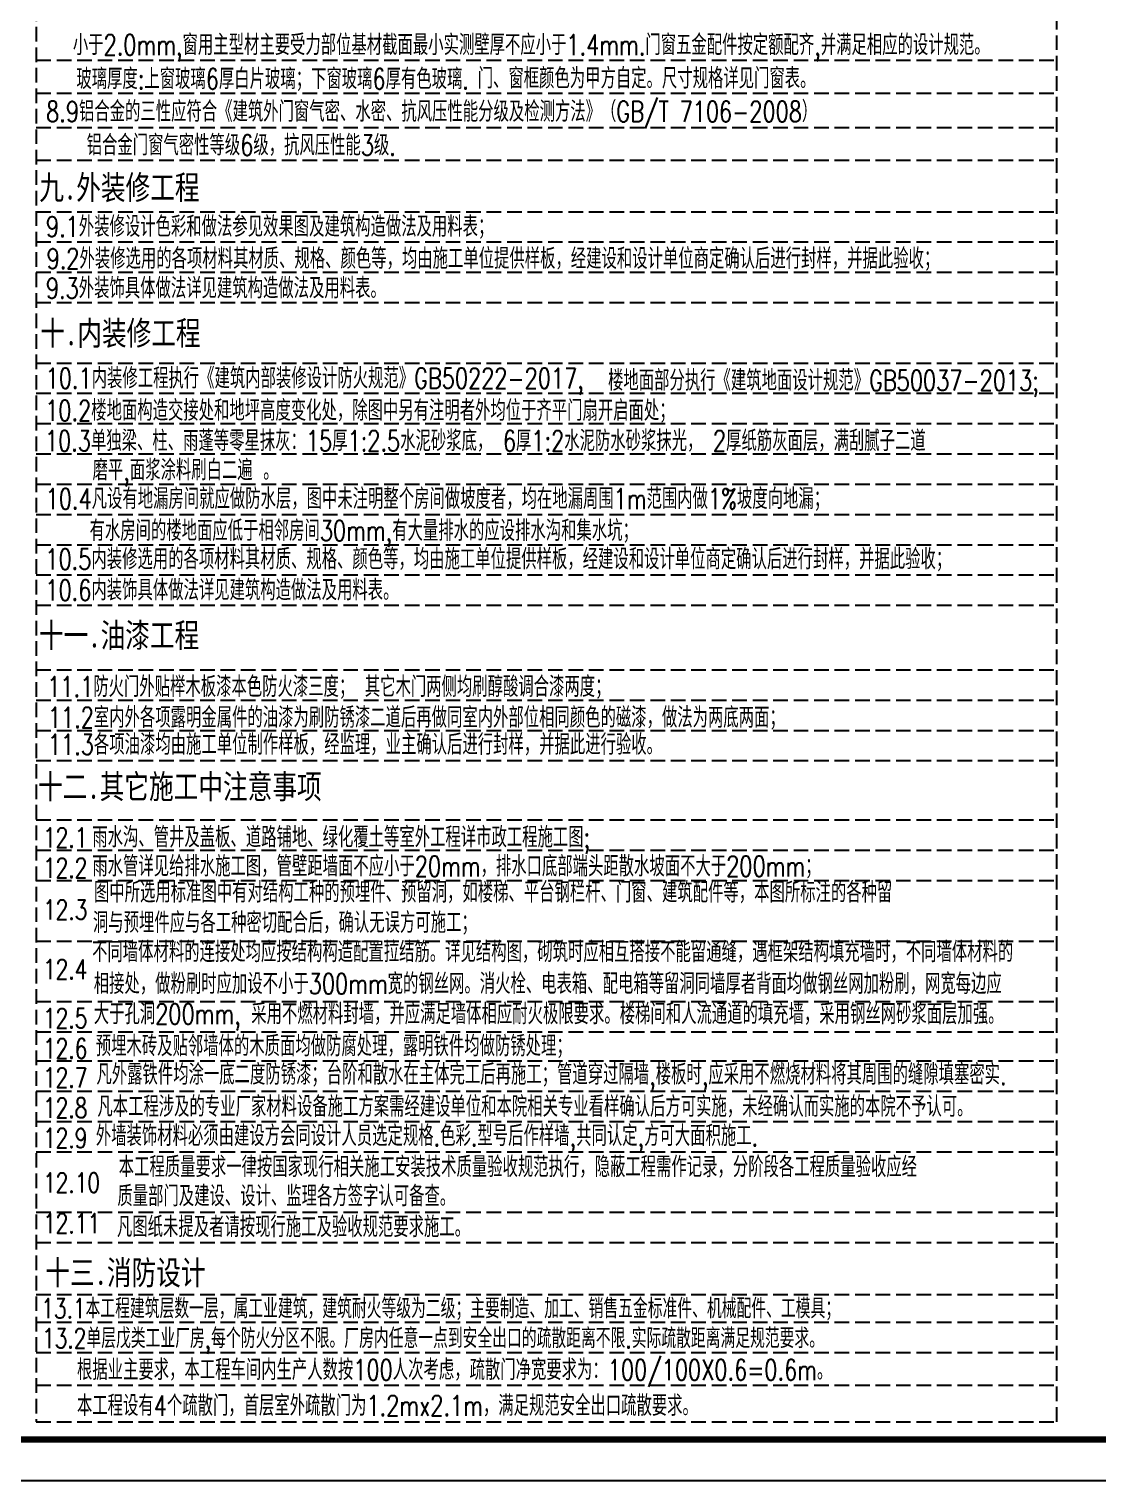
# Model space of a CAD drawing. Extents: x -33967 to 1773478, y -1022458 to -784650.
# Drawn here: x 166188 to 184465, y -826650 to -801829 of the extents above; entities that cross this region are included whole.
import ezdxf

# ---------------------------------------------------------------- set-up
doc = ezdxf.new("R2010")
doc.units = 0
doc.header["$LTSCALE"] = 1000
doc.header["$MEASUREMENT"] = 0
doc.linetypes.add('DASH', pattern=[0.35, 0.25, -0.1])
for name, color, linetype in [('BORDER', 7, 'Continuous'), ('PUB_TITLE', 4, 'Continuous'), ('填充', 251, 'Continuous')]:
    doc.layers.add(name, color=color, linetype=linetype)
doc.styles.add('HZTXT', font='romans.shx', dxfattribs={"width": 0.75, "height": 300, "bigfont": 'HZTXT.shx'})
doc.styles.add('宋体', font='')
doc.styles.get('宋体').set_extended_font_data('SimSun')

msp = doc.modelspace()

# ---------------------------------------------------------------- linework, layer by layer
at = {"layer": 'PUB_TITLE'}
msp.add_lwpolyline([(145189, -784650.2), (204653.6, -784650.2), (204653.6, -826650.2), (145189, -826650.2)], close=True, dxfattribs=at)
at = {"layer": 'PUB_TITLE', "const_width": 106.1}
msp.add_lwpolyline([(146956.7, -825943.1), (146956.7, -785357.3), (203946.5, -785357.3), (203946.5, -825943.1)], close=True, dxfattribs=at)
at = {"layer": '填充', "linetype": 'DASH'}
for p, q in [((166312, -787794.2), (166312, -825637.7)), ((183762, -825637.7), (183762, -787794.2)), ((166312, -802363.7), (183762, -802363.7)), ((166312, -802924.4), (183762, -802924.4)), ((166312, -803509.8), (183762, -803509.8)), ((166312, -804070.5), (183762, -804070.5)), ((166312, -804951.5), (183762, -804951.5)), ((166312, -805469.1), (183762, -805469.1)), ((166312, -805986.6), (183762, -805986.6)), ((166312, -806504.2), (183762, -806504.2)), ((166312, -807539.3), (183762, -807539.3)), ((166312, -808056.9), (183762, -808056.9)), ((166312, -808574.5), (183762, -808574.5)), ((166312, -809092), (183762, -809092)), ((166312, -809609.6), (183762, -809609.6)), ((166312, -810127.1), (183762, -810127.1)), ((166312, -810644.7), (183762, -810644.7)), ((166312, -811162.3), (183762, -811162.3)), ((166312, -811679.8), (183762, -811679.8)), ((166312, -812783.8), (183762, -812783.8)), ((166312, -813301.4), (183762, -813301.4)), ((166312, -813819), (183762, -813819)), ((166312, -814336.5), (183762, -814336.5)), ((166312, -815350.6), (183762, -815350.6)), ((166312, -815868.2), (183762, -815868.2)), ((166312, -816385.8), (183762, -816385.8)), ((166312, -817420.9), (183762, -817420.9)), ((166312, -818456), (183762, -818456)), ((166312, -818973.6), (183762, -818973.6)), ((166312, -819470.1), (183762, -819470.1)), ((166312, -819987.7), (183762, -819987.7)), ((166312, -820505.2), (183762, -820505.2)), ((166312, -821022.8), (183762, -821022.8)), ((166312, -822057.9), (183762, -822057.9)), ((166312, -822575.5), (183762, -822575.5)), ((166312, -823461.1), (183762, -823461.1)), ((166312, -823935.5), (183762, -823935.5)), ((166312, -824453.1), (183762, -824453.1)), ((166312, -825013.8), (183762, -825013.8)), ((166312, -825637.7), (183762, -825637.7)), ((166312, -825637.7), (180557.1, -825637.7))]:
    msp.add_line(p, q, dxfattribs=at)

# ---------------------------------------------------------------- texts
at = {"color": 3, "style": 'HZTXT', "width": 0.75}
for s, p in [('小于2.0mm,窗用主型材主要受力部位基材截面最小实测壁厚不应小于1.4mm.门窗五金配件按定额配齐,并满足相应的设计规范。', (166938.1, -802275, -10.3)), ('玻璃厚度:上窗玻璃6厚白片玻璃；下窗玻璃6厚有色玻璃.', (166997.1, -802856.5)), ('门、窗框颜色为甲方自定。尺寸规格详见门窗表。', (173859, -802846.4))]:
    msp.add_text(s, height=350, dxfattribs=at).set_placement(p)
at = {"style": 'HZTXT', "width": 0.75}
for s, height, p in [('8.9铝合金的三性应符合《建筑外门窗气密、水密、抗风压性能分级及检测方法》（GB/T 7106-2008）', 350, (166479.8, -803414.8, -10.3)), ('铝合金门窗气密性等级6级，抗风压性能3级.', 350, (167173.4, -803989.5, -10.3)), ('9.1外装修设计色彩和做法参见效果图及建筑构造做法及用料表；', 350, (166476.6, -805381.4)), ('9.2外装修选用的各项材料其材质、规格、颜色等，均由施工单位提供样板，经建设和设计单位商定确认后进行封样，并据此验收；', 350, (166488.4, -805928.7)), ('9.3外装饰具体做法详见建筑构造做法及用料表。', 350, (166476, -806434.3)), ('10.1内装修工程执行《建筑内部装修设计防火规范》GB50222-2017,', 350, (166471.7, -807974.2)), ('楼地面部分执行《建筑地面设计规范》GB50037-2013;  ', 350, (176088.1, -808011.2)), ('10.2楼地面构造交接处和地坪高度变化处，除图中另有注明者外均位于齐平门扇开启面处；', 350, (166463.8, -808525.6)), ('10.3单独梁、柱、雨蓬等零星抹灰：15厚1:2.5水泥砂浆底， 6厚1:2水泥防水砂浆抹光， 2厚纸筋灰面层，满刮腻子二道 ', 350, (166459, -809044.1)), (' 磨平,面浆涂料刷白二遍 。', 350, (167094.5, -809543.8)), ('10.4凡设有地漏房间就应做防水层，图中未注明整个房间做坡度者，均在地漏周围1m范围内做1%坡度向地漏；', 350, (166471.9, -810034.6)), ('有水房间的楼地面应低于相邻房间30mm,有大量排水的应设排水沟和集水坑；', 350, (167222.6, -810579.7)), ('10.5内装修选用的各项材料其材质、规格、颜色等，均由施工单位提供样板，经建设和设计单位商定确认后进行封样，并据此验收；', 350, (166467.1, -811066.2)), ('10.6内装饰具体做法详见建筑构造做法及用料表。', 350, (166467.1, -811596.2)), ('11.1防火门外贴榉木板漆本色防火漆三度； 其它木门两侧均刷醇酸调合漆两度； ', 350, (166498.9, -813247.2)), ('11.2室内外各项露明金属件的油漆为刷防锈漆二道后再做同室内外部位相同颜色的磁漆，做法为两底两面；     ', 350, (166509.1, -813773.8)), ('11.3各项油漆均由施工单位制作样板，经监理，业主确认后进行封样，并据此进行验收。', 350, (166510.3, -814236.1)), ('12.1', 337.27, (166427.4, -815820.5)), ('雨水沟、管井及盖板、道路铺地、绿化覆土等室外工程详市政工程施工图;', 350, (167269.8, -815820.5)), ('12.2', 337.27, (166427.4, -816338.1)), ('雨水管详见给排水施工图，管壁距墙面不应小于20mm，排水口底部端头距散水坡面不大于200mm；', 350, (167270.4, -816316.4)), ('图中所选用标准图中有对结构工种的预埋件、预留洞，如楼梯、平台钢栏杆、门窗、建筑配件等，本图所标注的各种留', 350, (167298.1, -816762.5)), ('12.3', 337.27, (166427.4, -817053.5)), ('洞与预埋件应与各工种密切配合后，确认无误方可施工；', 350, (167280.5, -817281)), ('不同墙体材料的连接处均应按结构构造配置拉结筋。详见结构图，砌筑时应相互搭接不能留通缝，遇框架结构填充墙时，不同墙体材料的', 350, (167266, -817781.8, -10967.1)), ('12.4', 337.27, (166427.4, -818071)), ('相接处，做粉刷时应加设不小于300mm宽的钢丝网。消火栓、电表箱、配电箱等留洞同墙厚者背面均做钢丝网加粉刷，网宽每边应', 350, (167294.9, -818325.3, -10967.1)), ('12.5', 337.27, (166427.4, -818908.3)), ('大于孔洞200mm, 采用不燃材料封墙，并应满足墙体相应耐火极限要求。楼梯间和人流通道的填充墙，采用钢丝网砂浆面层加强。', 350, (167294.9, -818842.8, -10967.1)), ('预埋木砖及贴邻墙体的木质面均做防腐处理，露明铁件均做防锈处理；', 350, (167329, -819389.9)), ('12.6', 337.27, (166427.4, -819425.9)), ('凡外露铁件均涂一底二度防锈漆；台阶和散水在主体完工后再施工；管道穿过隔墙,楼板时,应采用不燃烧材料将其周围的缝隙填塞密实.', 350, (167340.5, -819875.7)), ('12.7', 337.27, (166427.4, -819922.4)), ('凡本工程涉及的专业厂家材料设备施工方案需经建设单位和本院相关专业看样确认后方可实施，未经确认而实施的本院不予认可。', 350, (167356.6, -820425.5)), ('12.8', 337.27, (166427.4, -820440)), ('外墙装饰材料必须由建设方会同设计人员选定规格.色彩.型号后作样墙,共同认定,方可大面积施工.', 350, (167329.9, -820924.3)), ('12.9', 337.27, (166427.4, -820957.6)), ('本工程质量要求一律按国家现行相关施工安装技术质量验收规范执行，隐蔽工程需作记录，分阶段各工程质量验收应经', 350, (167721.5, -821456.3)), ('12.10', 337.27, (166427.4, -821720.4)), ('质量部门及建设、设计、监理各方签字认可备查。', 350, (167699.1, -821954.8)), ('12.11', 337.27, (166427.4, -822416.4)), ('凡图纸未提及者请按现行施工及验收规范要求施工。', 350, (167691.2, -822482.2))]:
    msp.add_text(s, height=height, dxfattribs=at).set_placement(p)
at = {"color": 4, "style": 'HZTXT', "width": 0.75}
for s, height, p in [('13.1本工程建筑层数一层，属工业建筑，建筑耐火等级为二级；主要制造、加工、销售五金标准件、机械配件、工模具；', 337.265, (166396.1, -823870)), ('根据业主要求，本工程车间内生产人数按100人次考虑，疏散门净宽要求为：100/100X0.6=0.6m。', 350, (167007.4, -824925.1)), ('本工程设有4个疏散门，首层室外疏散门为1.2mx2.1m，满足规范安全出口疏散要求。', 350, (167007.4, -825537))]:
    msp.add_text(s, height=height, dxfattribs=at).set_placement(p)
at = {"color": 6, "style": 'HZTXT', "width": 0.75}
msp.add_text('13.2单层戊类工业厂房,每个防火分区不限。厂房内任意一点到安全出口的疏散距离不限.实际疏散距离满足规范要求。', height=337.265, dxfattribs=at).set_placement((166410.9, -824379.4))
at = {"layer": 'BORDER', "color": 3, "style": '宋体', "width": 0.75}
for s, height, p in [('九.外装修工程', 412.21, (166363.2, -804743.5)), ('十.内装修工程', 412.21, (166381.2, -807233.3)), ('十一.油漆工程', 412.21, (166357.8, -812399.1)), ('十二.其它施工中注意事项', 412.213, (166342.4, -814985.9)), ('十三.消防设计', 412.21, (166465.3, -823295.1))]:
    msp.add_text(s, height=height, dxfattribs=at).set_placement(p)

doc.saveas('drawing.dxf')
